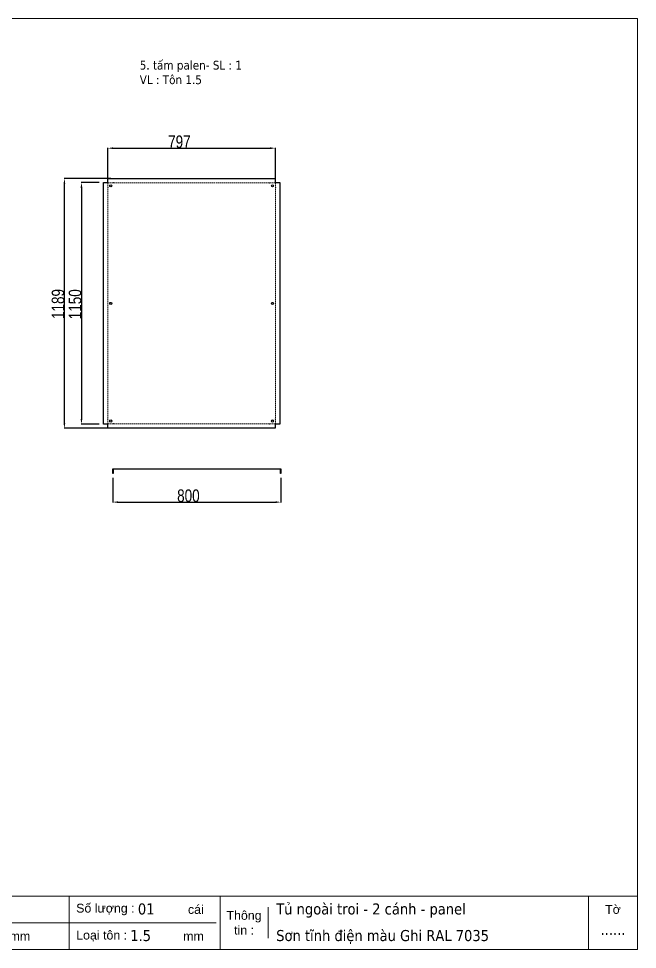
# Model space of a CAD drawing. Header units: inches. Extents: x 21 to 136330, y 8 to 58290.
# Drawn here: x 42658 to 45603, y 23570 to 28002 of the extents above; entities that cross this region are included whole.
import ezdxf
from ezdxf.enums import TextEntityAlignment as Align

# ---------------------------------------------------------------- set-up
doc = ezdxf.new("R2010")
doc.units = ezdxf.units.IN
doc.header["$MEASUREMENT"] = 0
doc.linetypes.add('HIDDEN', pattern=[9.525, 6.35, -3.175])
doc.layers.add('0 KHUNG KT01', color=7, linetype='Continuous')
doc.layers.add('@.0.DM. NÉT CHÍNH', color=7, linetype='Continuous')
doc.layers.add('0 TĂNG CỨNG', color=7, linetype='Continuous', lineweight=15)
doc.layers.add('@.0.DM. NÉT ĐỨT', color=8, linetype='HIDDEN', lineweight=9)
doc.layers.add('@.DM. KÍCH THƯỚC', color=8, linetype='Continuous', transparency=0.2)
doc.layers.add('@.DM. KÍCH THƯỚC @ 1', color=8, linetype='Continuous', transparency=0.2)
doc.styles.add('ARIAL', font='arial.ttf')
doc.styles.add('Note Text (ISO)', font='tahoma.ttf')
doc.styles.add('roman', font='roman.shx', dxfattribs={"width": 0.8})
doc.styles.add('Tahoma (Input Text)', font='tahoma.ttf')
doc.dimstyles.new('Kích thước Duy Mạnh', dxfattribs={"dimtxt": 30, "dimasz": 25, "dimexe": 1.25, "dimexo": 20, "dimtad": 1, "dimdec": 1, "dimtxsty": 'roman', "dimcen": 2.5, "dimclrd": 8, "dimclre": 8, "dimclrt": 2, "dimadec": 0, "dimazin": 0, "dimtfac": 1, "dimtdec": 1, "dimtix": 1, "dimtmove": 0, "dimatfit": 3, "dimfxl": 1, "dimtfillclr": 1, "dimarcsym": 0})

# ---------------------------------------------------------------- blocks, each defined once
blk = doc.blocks.new('*D1018')
at = {"layer": '@.DM. KÍCH THƯỚC', "color": 8, "lineweight": -2, "transparency": 16777216}
for p, q in [((43105.6, 25816), (43105.6, 25698.5)), ((43905.6, 25816), (43905.6, 25698.5))]:
    blk.add_line(p, q, dxfattribs=at)
at = {"layer": '@.DM. KÍCH THƯỚC', "lineweight": -2, "transparency": 16777216}
blk.add_line((43130.6, 25699.8), (43880.6, 25699.8), dxfattribs=at)
at = {"layer": '@.DM. KÍCH THƯỚC', "transparency": 16777216}
for points in [[(43130.6, 25703.9), (43130.6, 25695.6), (43105.6, 25699.8)], [(43880.6, 25703.9), (43880.6, 25695.6), (43905.6, 25699.8)]]:
    blk.add_solid(points, dxfattribs=at)
at = {"layer": 'Defpoints', "color": 0, "transparency": 16777216}
for p in [(43105.6, 25836), (43905.6, 25836), (43905.6, 25699.8)]:
    blk.add_point(p, dxfattribs=at)
at = {"layer": '@.DM. KÍCH THƯỚC', "color": 2, "transparency": 16777216, "insert": (43412.4, 25760.4), "char_height": 60, "attachment_point": 1, "style": 'roman'}
blk.add_mtext('800', dxfattribs=at)
blk = doc.blocks.new('*D1020')
at = {"layer": '@.DM. KÍCH THƯỚC', "color": 8, "lineweight": -2, "transparency": 16777216}
for p, q in [((43082.5, 27238), (43082.5, 27386.2)), ((43879.9, 27238), (43879.9, 27386.2))]:
    blk.add_line(p, q, dxfattribs=at)
at = {"layer": '@.DM. KÍCH THƯỚC', "lineweight": -2, "transparency": 16777216}
blk.add_line((43107.5, 27385), (43854.9, 27385), dxfattribs=at)
at = {"layer": '@.DM. KÍCH THƯỚC', "transparency": 16777216}
for points in [[(43107.5, 27389.1), (43107.5, 27380.8), (43082.5, 27385)], [(43854.9, 27389.1), (43854.9, 27380.8), (43879.9, 27385)]]:
    blk.add_solid(points, dxfattribs=at)
at = {"layer": 'Defpoints', "color": 0, "transparency": 16777216}
for p in [(43879.9, 27385), (43082.5, 27218), (43879.9, 27218)]:
    blk.add_point(p, dxfattribs=at)
at = {"layer": '@.DM. KÍCH THƯỚC', "color": 2, "transparency": 16777216, "insert": (43369.5, 27445.6), "char_height": 60, "attachment_point": 1, "style": 'roman'}
blk.add_mtext('797', dxfattribs=at)
blk = doc.blocks.new('*D999')
at = {"layer": '@.DM. KÍCH THƯỚC', "color": 8, "lineweight": -2, "transparency": 16777216}
for p, q in [((43041.8, 27221), (42955.8, 27221)), ((43041.8, 26071), (42955.8, 26071))]:
    blk.add_line(p, q, dxfattribs=at)
at = {"layer": '@.DM. KÍCH THƯỚC', "lineweight": -2, "transparency": 16777216}
blk.add_line((42957, 27196), (42957, 26096), dxfattribs=at)
at = {"layer": '@.DM. KÍCH THƯỚC', "transparency": 16777216}
for points in [[(42952.8, 27196), (42961.2, 27196), (42957, 27221)], [(42952.8, 26096), (42961.2, 26096), (42957, 26071)]]:
    blk.add_solid(points, dxfattribs=at)
at = {"layer": 'Defpoints', "color": 0, "transparency": 16777216}
for p in [(43061.8, 27221), (42957, 26071), (43061.8, 26071)]:
    blk.add_point(p, dxfattribs=at)
at = {"layer": '@.DM. KÍCH THƯỚC', "color": 2, "transparency": 16777216, "insert": (42896.4, 26570.6), "char_height": 60, "attachment_point": 1, "rotation": 90, "style": 'roman'}
blk.add_mtext('1150', dxfattribs=at)
blk = doc.blocks.new('*D1000')
at = {"layer": '@.DM. KÍCH THƯỚC', "color": 8, "lineweight": -2, "transparency": 16777216}
for p, q in [((43097.1, 27240.4), (42874.4, 27240.4)), ((43097.1, 26051.6), (42874.4, 26051.6))]:
    blk.add_line(p, q, dxfattribs=at)
at = {"layer": '@.DM. KÍCH THƯỚC', "lineweight": -2, "transparency": 16777216}
blk.add_line((42875.7, 26076.6), (42875.7, 27215.4), dxfattribs=at)
at = {"layer": '@.DM. KÍCH THƯỚC', "transparency": 16777216}
for points in [[(42871.5, 27215.4), (42879.9, 27215.4), (42875.7, 27240.4)], [(42871.5, 26076.6), (42879.9, 26076.6), (42875.7, 26051.6)]]:
    blk.add_solid(points, dxfattribs=at)
at = {"layer": 'Defpoints', "color": 0, "transparency": 16777216}
for p in [(42875.7, 27240.4), (43117.1, 27240.4), (43117.1, 26051.6)]:
    blk.add_point(p, dxfattribs=at)
at = {"layer": '@.DM. KÍCH THƯỚC', "color": 2, "transparency": 16777216, "insert": (42815.1, 26571.7), "char_height": 60, "attachment_point": 1, "rotation": 90, "style": 'roman'}
blk.add_mtext('1189', dxfattribs=at)
blk = doc.blocks.new('KHUNG KT1')
at = {"color": 7}
for p, q in [((7128, -4752), (0, -4752)), ((2294.1, -4752), (2294.1, -5040)), ((4052.8, -4752), (4052.8, -5040)), ((4868.8, -4752), (4868.8, -5040)), ((6864, -4752), (6864, -5040)), ((5128.7, -4812), (5128.7, -4980)), ((4848, -4896), (0, -4896))]:
    blk.add_line(p, q, dxfattribs=at)
blk.add_lwpolyline([(0, 0), (7128, 0), (7128, -5040), (0, -5040)], close=True, dxfattribs=at)
at = {"layer": '0 KHUNG KT01'}
for p, q in [((1077.9, -4752), (1077.9, -4896)), ((476.3, -4896), (476.3, -5040)), ((1385.1, -4896), (1385.1, -5040))]:
    blk.add_line(p, q, dxfattribs=at)
at = {"color": 2, "char_height": 48, "style": 'ARIAL'}
for s, insert, width, attachment_point in [('  Tên sản phẩm :', (2299.1, -4824), 2202.321, 4), ('  Số lượng :', (4052.8, -4824), 2202.321, 4), ('  Thiết kế :', (0, -4824), 2202.321, 4), ('  Khách hàng :', (1066.9, -4824), 2202.321, 4), ('cái', (4695, -4824), 2202.321, 4), ('Thông\\Ptin :', (4998.8, -4896), 259.945, 5), ('Tờ', (6996, -4824), 264, 5), ('  Nhận đơn :', (451.9, -4968), 2202.321, 4), ('  Giao hàng :', (1356.7, -4968), 2202.321, 4), ('  Loại tôn :', (4052.8, -4968), 2202.321, 4), ('CNC:', (18.2, -4968), 2202.321, 4), ('  Kích thước :', (2307, -4968), 2202.321, 4), ('mm', (3729.5, -4968), 2202.321, 4), ('mm', (4669.3, -4968), 2202.321, 4)]:
    blk.add_mtext(s, dxfattribs=dict(at, insert=insert, width=width, attachment_point=attachment_point))
at = {"color": 1, "style": 'Tahoma (Input Text)', "flags": 8}
for tag, p in [('#03', (1514.7, -4846.3)), ('#01', (328.9, -4851.1)), ('#05', (2819, -4851.1)), ('#07', (4424, -4851.1)), ('#09', (5172.9, -4851.1)), ('#02', (189.8, -4995.1)), ('#04', (1755.3, -4995.1)), ('#06', (2727.8, -4995.1)), ('#08', (4382.7, -4995.1)), ('#10', (5172.9, -4995.1))]:
    blk.add_attdef(tag, p, '', height=60, dxfattribs=at)
blk.add_attdef('#11', text='', height=60, dxfattribs=at).set_placement((6996, -4961.6), align=Align.CENTER)
at = {"layer": '0 TĂNG CỨNG', "color": 1, "style": 'ARIAL'}
blk.add_attdef('#12', (852.8, -4987.6), '', height=60, dxfattribs=at)

msp = doc.modelspace()

# ---------------------------------------------------------------- linework, layer by layer
at = {"layer": '@.0.DM. NÉT CHÍNH', "color": 0}
for p, q in [((43082.49, 27219.7098), (43082.49, 27220.9656)), ((43082.49, 26072.2845), (43082.49, 26071.0288))]:
    msp.add_line(p, q, dxfattribs=at)
at = {"layer": '@.0.DM. NÉT CHÍNH', "color": 1}
for p, q in [((43110.0166, 27219.6936), (43108.5166, 27219.6936)), ((43852.3563, 27219.6936), (43853.8563, 27219.6936)), ((43082.49, 27197.8741), (43082.49, 27196.3741)), ((43879.8829, 27197.8741), (43879.8829, 27196.3741)), ((43082.49, 26094.1202), (43082.49, 26095.6202)), ((43110.0166, 26072.3007), (43108.5166, 26072.3007)), ((43852.3563, 26072.3007), (43853.8563, 26072.3007)), ((43879.8829, 26094.1202), (43879.8829, 26095.6202))]:
    msp.add_line(p, q, dxfattribs=at)
at = {"layer": '@.0.DM. NÉT CHÍNH'}
for points in [[(43061.7935, 27220.9972), (43082.8864, 27220.9972), (43082.8864, 27240.3901), (43879.4864, 27240.3901), (43879.4864, 27220.9972), (43900.5794, 27220.9972), (43900.5794, 26070.9972), (43879.4864, 26070.9972), (43879.4864, 26051.6042), (43082.8864, 26051.6042), (43082.8864, 26070.9972), (43061.7935, 26070.9972)], [(43105.5991, 25836.0499), (43105.5991, 25858.0499), (43905.5991, 25858.0499), (43905.5991, 25836.0499), (43904.0991, 25836.0499), (43904.0991, 25856.5499), (43107.0991, 25856.5499), (43107.0991, 25836.0499)]]:
    msp.add_lwpolyline(points, close=True, dxfattribs=at)
at = {"layer": '@.0.DM. NÉT CHÍNH', "color": 0}
for points in [[(43879.8829, 27219.7098), (43879.8829, 27220.9656)], [(43879.8829, 26072.2845), (43879.8829, 26071.0288)]]:
    msp.add_lwpolyline(points, close=True, dxfattribs=at)
at = {"layer": '@.0.DM. NÉT CHÍNH', "color": 2}
for centre in [(43096.1864, 27205.9972), (43866.1864, 27205.9972), (43096.1864, 26645.9972), (43866.1864, 26645.9972), (43096.1864, 26085.9972), (43866.1864, 26085.9972)]:
    msp.add_circle(centre, 5, dxfattribs=at)
at = {"layer": '@.0.DM. NÉT ĐỨT'}
msp.add_lwpolyline([(43082.49, 26072.3007), (43879.8829, 26072.3007), (43879.8829, 27219.6936), (43082.49, 27219.6936)], close=True, dxfattribs=at)

# ---------------------------------------------------------------- block references
at = {"layer": '0 TĂNG CỨNG', "color": 1}
ref = msp.add_blockref('KHUNG KT1', (39335.3907, 28001.9221), dxfattribs=dict(at, xscale=0.8792977987369557, yscale=0.8792977987369557, zscale=0.8792977987369557))
ref.add_attrib('#12', '/2023', (40085.2994, 23616.3315), dxfattribs={"color": 1, "height": 52.75787, "style": 'ARIAL'})
ref.add_attrib('#01', 'manh', (39624.6167, 23736.3953), dxfattribs={"layer": '0', "color": 1, "height": 52.75787, "style": 'Tahoma (Input Text)'})
ref.add_attrib('#03', '...', (40667.2792, 23740.5602), dxfattribs={"layer": '0', "color": 1, "height": 52.75787, "style": 'Tahoma (Input Text)'})
ref.add_attrib('#04', '/2023', (40878.8247, 23609.7764), dxfattribs={"layer": '0', "color": 1, "height": 52.75787, "style": 'Tahoma (Input Text)'})
ref.add_attrib('#05', 'Tủ điện ngoài troi', (41814.1392, 23736.3953), dxfattribs={"layer": '0', "color": 1, "height": 52.757868, "style": 'Tahoma (Input Text)'})
ref.add_attrib('#06', '1500x800x450', (41733.9763, 23609.7764), dxfattribs={"layer": '0', "color": 1, "height": 52.757868, "style": 'Tahoma (Input Text)'})
ref.add_attrib('#07', '01', (43225.4172, 23736.3953), dxfattribs={"layer": '0', "color": 1, "height": 52.75787, "style": 'Tahoma (Input Text)'})
ref.add_attrib('#08', '1.5', (43189.0486, 23609.7764), dxfattribs={"layer": '0', "color": 1, "height": 52.75787, "style": 'Tahoma (Input Text)'})
ref.add_attrib('#10', 'Sơn tĩnh điện màu Ghi RAL 7035', (43883.9103, 23609.7764), dxfattribs={"layer": '0', "color": 1, "height": 52.757868, "style": 'Tahoma (Input Text)'})
ref.add_attrib('#09', 'Tủ ngoài troi - 2 cánh - panel', (43883.9103, 23736.3953), dxfattribs={"layer": '0', "color": 1, "height": 52.757868, "style": 'Tahoma (Input Text)'})
ref.add_attrib('#11', '......', dxfattribs={"layer": '0', "color": 1, "height": 52.75787, "style": 'Tahoma (Input Text)'}).set_placement((45486.9438, 23639.1676), align=Align.CENTER)
ref.add_attrib('#02', 'Quyen', (39502.2693, 23609.7764), dxfattribs={"layer": '0', "color": 1, "height": 52.75787, "style": 'Tahoma (Input Text)'})

# ---------------------------------------------------------------- texts
at = {"layer": '@.0.DM. NÉT CHÍNH', "color": 2, "insert": (43234.1998, 27801.1781), "char_height": 41.999999, "width": 551.411705, "attachment_point": 1, "line_spacing_factor": 0.987884, "style": 'Note Text (ISO)'}
msp.add_mtext('5. tấm palen- SL : 1\\PVL : Tôn 1.5', dxfattribs=at)

# ---------------------------------------------------------------- dimensions: what is measured, and where the dimension line sits
at = {"layer": '@.DM. KÍCH THƯỚC @ 1', "color": 0}
for base, p1, p2, angle, picture, middle in [((43879.8829, 27384.9567), (43082.49, 27217.9972), (43879.8829, 27217.9972), 180, '*D1020', (43431.1864, 27384.9567)), ((42875.6992, 27240.3901), (43117.0996, 26051.6042), (43117.0996, 27240.3901), 90, '*D1000', (42875.6992, 26645.9972)), ((42957.0132, 26070.9972), (43061.7935, 27220.9972), (43061.7935, 26070.9972), 90, '*D999', (42957.0132, 26645.9972)), ((43905.5991, 25699.7529), (43105.5991, 25836.0499), (43905.5991, 25836.0499), 180, '*D1018', (43474.1221, 25699.7529))]:
    dim = msp.add_linear_dim(base=base, p1=p1, p2=p2, angle=angle, dimstyle='Kích thước Duy Mạnh', override={"dimscale": 1, "dimtxt": 60, "dimdec": 0, "dimclrd": 256, "dimtdec": 0, "dimtix": 1, "dimtofl": 0, "dimtmove": 0, "dimatfit": 1}, dxfattribs=at)
    dim.commit()
    dim.dimension.update_dxf_attribs({"geometry": picture, "text_midpoint": middle, "dimtype": 128})

doc.saveas('drawing.dxf')
